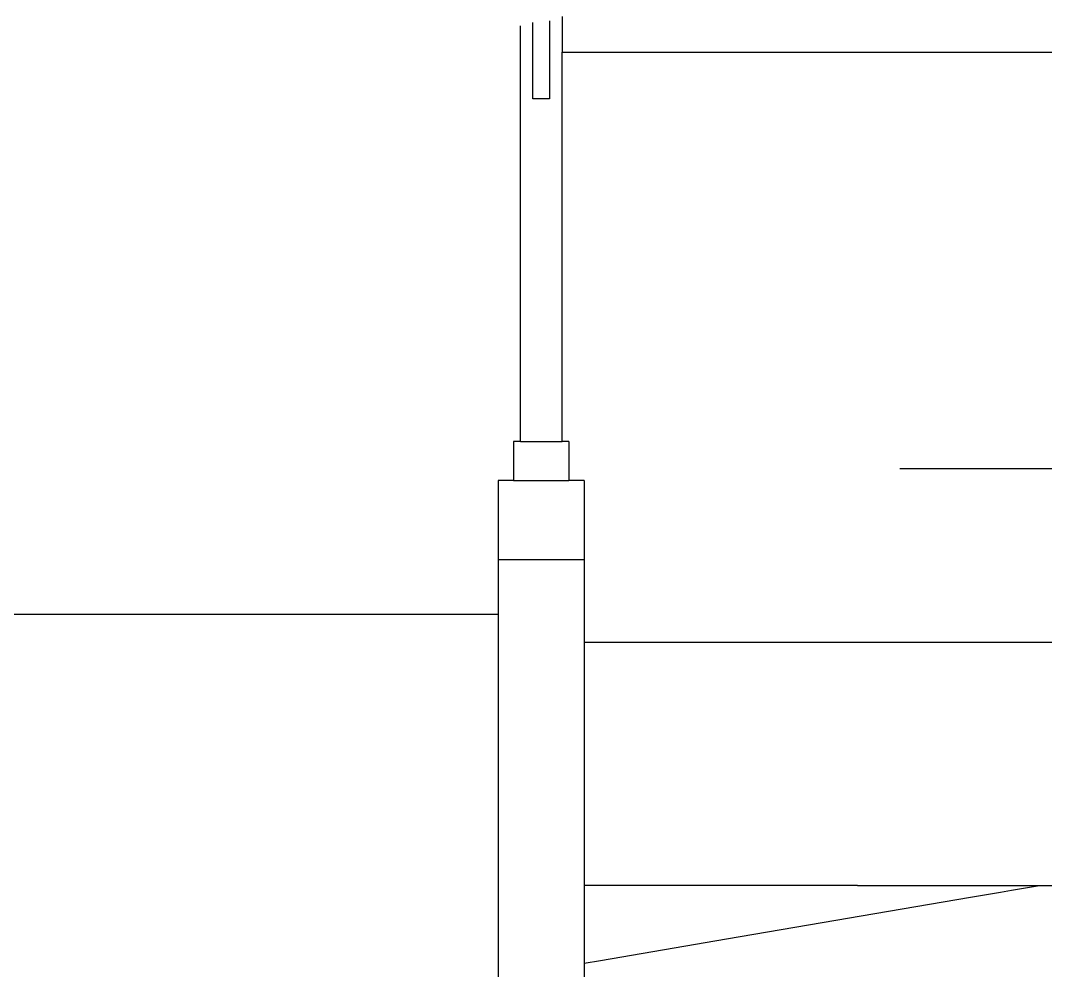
# Model space of a CAD drawing. Extents: x -101 to 101, y -14 to 18.
# Drawn here: x 49.84 to 57.22, y 3.87 to 10.71 of the extents above; entities that cross this region are included whole.
import ezdxf

# ---------------------------------------------------------------- set-up
doc = ezdxf.new("R2010")
doc.units = 0
doc.layers.get('0').update_dxf_attribs({"linetype": 'CONTINUOUS'})
doc.layers.add('SECTIONCUTEDGES', color=7, linetype='CONTINUOUS')

msp = doc.modelspace()

# ---------------------------------------------------------------- linework, layer by layer
for p, q in [((53.6477, 10.705), (53.6477, 10.6899)), ((53.4377, 10.4791), (53.4377, 10.6701)), ((53.5277, 10.6786), (53.5277, 10.6934)), ((53.5277, 10.1434), (53.5277, 10.6786)), ((53.6477, 10.6899), (53.6477, 10.1434)), ((53.4377, 10.3576), (53.4377, 10.4791)), ((53.7377, 10.4266), (53.7377, 10.4791)), ((53.7377, 9.4791), (53.7377, 10.4266)), ((53.4377, 9.4791), (53.4377, 10.3576)), ((53.6477, 10.1434), (53.5277, 10.1434)), ((53.4377, 9.3052), (53.4377, 9.4791)), ((53.7377, 9.412), (53.7377, 9.4791)), ((53.7377, 9.2711), (53.7377, 9.412)), ((53.4377, 9.1805), (53.4377, 9.3052)), ((53.7377, 8.9852), (53.7377, 9.2711)), ((53.4377, 8.9273), (53.4377, 9.1805)), ((53.7377, 8.9026), (53.7377, 8.9852)), ((53.4377, 8.8541), (53.4377, 8.9273)), ((53.7377, 8.4791), (53.7377, 8.9026)), ((53.4377, 8.4791), (53.4377, 8.8541)), ((53.4377, 7.8853), (53.4377, 8.4791)), ((53.7377, 7.8086), (53.7377, 8.4791)), ((53.4377, 7.6762), (53.4377, 7.8853)), ((53.7377, 7.6762), (53.7377, 7.8086)), ((53.3877, 7.6762), (53.3877, 7.3955)), ((53.4146, 7.6762), (53.3877, 7.6762)), ((53.4377, 7.6762), (53.4146, 7.6762)), ((53.4377, 7.6762), (53.7377, 7.6762)), ((53.7877, 7.6762), (53.7377, 7.6762)), ((53.7877, 7.6762), (53.7877, 7.6557)), ((53.7877, 7.6557), (53.7877, 7.3955)), ((58.3862, 7.4791), (56.1707, 7.4791)), ((53.3877, 7.3955), (53.2777, 7.3955)), ((53.2777, 7.3955), (53.2777, 6.8255)), ((53.3877, 7.3955), (53.7877, 7.3955)), ((53.8977, 7.3955), (53.7877, 7.3955)), ((53.8977, 7.3955), (53.8977, 6.8255)), ((53.2777, 6.8255), (53.8977, 6.8255)), ((53.2777, 6.8255), (53.2777, 6.4312)), ((53.8977, 6.8255), (53.8977, 6.2312)), ((51.0764, 6.4312), (46.2397, 6.4312)), ((51.1708, 6.4312), (51.0764, 6.4312)), ((51.3623, 6.4312), (51.1708, 6.4312)), ((53.2777, 6.4312), (51.3623, 6.4312)), ((53.2777, 6.4312), (53.2777, 5.8436)), ((53.8977, 6.2312), (57.7906, 6.2312)), ((53.8977, 6.2312), (53.8977, 5.6535)), ((53.2777, 5.8436), (53.2777, 5.4791)), ((53.8977, 5.6535), (53.8977, 5.4791)), ((53.2777, 5.4791), (53.2777, 5.1053)), ((53.8977, 5.4791), (53.8977, 5.3003)), ((53.8977, 5.3003), (53.8977, 4.8103)), ((53.2777, 5.1053), (53.2777, 4.4791)), ((53.8977, 4.8103), (53.8977, 4.4791)), ((53.2777, 4.4791), (53.2777, 4.3692)), ((55.8662, 4.4791), (53.8977, 4.4791)), ((53.8977, 4.4791), (53.8977, 3.9196)), ((55.8662, 4.4791), (57.1762, 4.4791)), ((56.6783, 4.3941), (56.8951, 4.4311)), ((56.8951, 4.4311), (56.9749, 4.4447)), ((56.9749, 4.4447), (57.1762, 4.4791)), ((57.1762, 4.4791), (58.0762, 4.4791)), ((53.2777, 4.3692), (53.2777, 4.3319)), ((54.9224, 4.0945), (56.6783, 4.3941)), ((53.2777, 4.3319), (53.2777, 3.8138)), ((54.0149, 3.9396), (54.9224, 4.0945)), ((53.8977, 3.9196), (54.0149, 3.9396)), ((53.8977, 3.9196), (53.8977, 3.4791))]:
    msp.add_line(p, q)
at = {"layer": 'SECTIONCUTEDGES'}
for p, q in [((53.7377, 10.7363), (53.7377, 10.6984)), ((53.7377, 10.6984), (53.7377, 10.4791)), ((53.7377, 10.4791), (53.9662, 10.4791)), ((53.9662, 10.4791), (54.9062, 10.4791)), ((54.9062, 10.4791), (58.6762, 10.4791))]:
    msp.add_line(p, q, dxfattribs=at)

doc.saveas('drawing.dxf')
